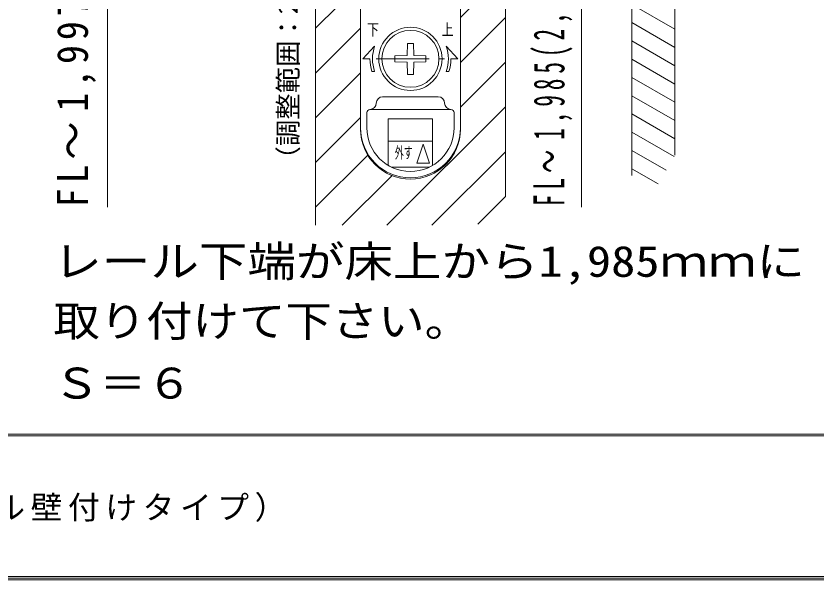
# Model space of a CAD drawing. Units: millimetres at full size, sheet at 1:10; details may follow other scales. Extents: x -2000 to 1900, y -1436 to 1392.
# Drawn here: x -929 to -170, y -1402 to -867 of the extents above; entities that cross this region are included whole.
import ezdxf
from ezdxf.enums import TextEntityAlignment as Align

# ---------------------------------------------------------------- set-up
doc = ezdxf.new("R2010")
doc.units = ezdxf.units.MM
doc.header["$LTSCALE"] = 10
doc.linetypes.add('CHAIN1', pattern=[8, 5, -1, 1, -1])
for name, color, linetype, lineweight in [('0-1_通り芯', 4, 'CHAIN1', 9), ('0-3_仕上げ', 2, 'Continuous', 9), ('0-6_扉', 6, 'Continuous', 9), ('0-7_金物', 7, 'Continuous', 9), ('0-A_文字', 7, 'Continuous', 9), ('0-B_寸法', 7, 'Continuous', 9), ('0-C_ハッチ', 3, 'Continuous', 9), ('0-D_穴', 7, 'Continuous', 9), ('F-1_図枠', 6, 'Continuous', 9)]:
    doc.layers.add(name, color=color, linetype=linetype, lineweight=lineweight)
doc.layers.add('F-A_文字', color=7, linetype='Continuous')
doc.styles.add('ＭＳ ゴシック', font='')
doc.styles.get('ＭＳ ゴシック').set_extended_font_data('MS Gothic')

msp = doc.modelspace()

# ---------------------------------------------------------------- linework, layer by layer
at = {"layer": '0-1_通り芯'}
msp.add_line((-587.37, -907.54), (-522.57, -907.54), dxfattribs=at)
at = {"layer": '0-3_仕上げ'}
msp.add_line((-344.97, -390.08), (-344.97, -1018.15), dxfattribs=at)
msp.add_lwpolyline([(-344.97, -390.08), (-304.19, -390.08), (-304.19, -998.76)], dxfattribs=at)
at = {"layer": '0-6_扉'}
for p, q in [((-644.97, -763.54), (-644.97, -1065.38)), ((-464.97, -1038.23), (-464.97, -763.54))]:
    msp.add_line(p, q, dxfattribs=at)
at = {"layer": '0-7_金物'}
for p, q in [((-602.37, -763.54), (-602.37, -972.94)), ((-507.57, -763.54), (-507.57, -972.94)), ((-558.09, -904.42), (-557.89, -892.84)), ((-557.89, -892.84), (-552.06, -892.84)), ((-551.86, -904.42), (-552.06, -892.84)), ((-558.09, -904.42), (-569.67, -904.62)), ((-569.67, -910.45), (-569.67, -904.62)), ((-551.86, -904.42), (-540.27, -904.62)), ((-540.27, -904.62), (-540.27, -910.45)), ((-558.09, -910.66), (-569.67, -910.45)), ((-558.09, -910.66), (-557.89, -922.24)), ((-551.86, -910.66), (-552.06, -922.24)), ((-551.86, -910.66), (-540.27, -910.45)), ((-552.06, -922.24), (-557.89, -922.24)), ((-533.97, -964.54), (-575.97, -964.54)), ((-575.97, -1008.62), (-575.97, -964.54)), ((-533.97, -1008.62), (-533.97, -964.54)), ((-533.97, -985.54), (-575.97, -985.54)), ((-536.81, -1010.14), (-573.14, -1010.14))]:
    msp.add_line(p, q, dxfattribs=at)
for radius in [30, 27]:
    msp.add_circle((-554.97, -907.54), radius, dxfattribs=at)
for centre in [(-554.97, -972.94), (-554.97, -974.14)]:
    msp.add_arc(centre, 47.4, 180, 0, dxfattribs=at)
at = {"layer": '0-A_文字'}
for p, q in [((-588.92, -895.54), (-599.97, -907.54)), ((-521.03, -895.54), (-509.97, -907.54)), ((-593.37, -907.54), (-599.97, -907.54)), ((-516.57, -907.54), (-509.97, -907.54)), ((-588.92, -919.54), (-591.45, -919.54)), ((-521.03, -919.54), (-518.5, -919.54)), ((-548.97, -1006.54), (-542.97, -988.54)), ((-536.97, -1006.54), (-542.97, -988.54)), ((-536.97, -1006.54), (-548.97, -1006.54))]:
    msp.add_line(p, q, dxfattribs=at)
for radius, start, end in [(36, 160.52878, 199.47122), (36, 340.52878, 19.47122), (38.4, 180, 198.20996), (38.4, 341.79004, 0)]:
    msp.add_arc((-554.97, -907.54), radius, start, end, dxfattribs=at)
at = {"layer": '0-B_寸法', "color": 4}
for p, q in [((-842.09, -733.54), (-842.09, -1048.29)), ((-392.67, -805.54), (-392.67, -1048.29))]:
    msp.add_line(p, q, dxfattribs=at)
at = {"layer": '0-C_ハッチ', "color": 6}
for p, q in [((-464.97, -825.87), (-507.57, -868.47)), ((-623.63, -857.25), (-644.97, -878.59)), ((-464.97, -868.29), (-507.57, -910.89)), ((-602.37, -878.41), (-644.97, -921.01)), ((-464.97, -910.72), (-507.57, -953.32)), ((-602.37, -920.84), (-644.97, -963.44)), ((-464.97, -953.15), (-577.21, -1065.38)), ((-602.37, -963.27), (-644.97, -1005.87)), ((-595.46, -998.78), (-644.97, -1048.29)), ((-464.97, -995.57), (-534.78, -1065.38)), ((-572.45, -1018.2), (-619.63, -1065.38)), ((-464.97, -1038), (-491.14, -1064.16))]:
    msp.add_line(p, q, dxfattribs=at)
at = {"layer": '0-C_ハッチ', "color": 7}
for p, q in [((-344.97, -855.91), (-304.19, -879.46)), ((-344.97, -873.23), (-304.19, -896.78)), ((-344.97, -890.55), (-304.19, -914.1)), ((-344.97, -907.87), (-304.19, -931.42)), ((-344.97, -925.19), (-304.19, -948.74)), ((-344.97, -942.51), (-304.19, -966.06)), ((-344.97, -959.83), (-304.19, -983.38)), ((-344.97, -977.15), (-305.03, -1000.22)), ((-344.97, -994.47), (-312.53, -1013.21)), ((-344.97, -1011.79), (-320.03, -1026.2))]:
    msp.add_line(p, q, dxfattribs=at)
at = {"layer": '0-D_穴'}
for p, q in [((-528.57, -943.54), (-581.37, -943.54)), ((-516.57, -955.54), (-593.37, -955.54)), ((-596.37, -972.94), (-596.37, -958.54)), ((-513.57, -972.94), (-513.57, -958.54))]:
    msp.add_line(p, q, dxfattribs=at)
for centre, radius, start, end in [((-581.37, -949.54), 6, 90, 180), ((-528.57, -949.54), 6, 0, 90), ((-593.37, -958.54), 3, 90, 180), ((-593.37, -949.54), 6, 270, 0), ((-516.57, -949.54), 6, 180, 270), ((-516.57, -958.54), 3, 0, 90), ((-554.97, -972.94), 41.4, 180, 0)]:
    msp.add_arc(centre, radius, start, end, dxfattribs=at)
at = {"layer": 'F-1_図枠'}
for p, q in [((1900, -1263.33), (-2000, -1263.33)), ((1900, -1265), (-2000, -1265)), ((1900, -1398.33), (-2000, -1398.33)), ((1900, -1400), (-2000, -1400))]:
    msp.add_line(p, q, dxfattribs=at)
msp.add_lwpolyline([(1900, 1391.67), (1900, -1401.67), (-2000, -1401.67)], dxfattribs=at)

# ---------------------------------------------------------------- texts
at = {"layer": '0-A_文字', "style": 'ＭＳ ゴシック'}
msp.add_text('（調整範囲：2.3～7.3）', height=18.33, rotation=90, dxfattribs=at).set_placement((-656.36, -1015.28), align=Align.BOTTOM_LEFT)
for s, height, width, p in [('下', 11, 0.75, (-596.16, -888.61)), ('上', 11, 0.75, (-525.36, -888.61)), ('外す', 11, 0.55, (-569.78, -1005.29)), ('レール下端が床上から1,985ｍｍに', 29.33, 1.15, (-893.59, -1123)), ('取り付けて下さい。', 29.33, 1.1, (-893.59, -1179.6)), ('Ｓ＝６', 29.33, 1.1, (-893.59, -1238.47))]:
    msp.add_text(s, height=height, dxfattribs=dict(at, width=width)).set_placement(p, align=Align.BOTTOM_LEFT)
at = {"layer": '0-B_寸法', "char_height": 29.33, "attachment_point": 7, "rotation": 90, "style": 'ＭＳ ゴシック'}
for s, insert in [('\\T1.26;\\W0.9;FL～1,997(2,197)', (-853.01, -1048.29)), ('\\T1.43;\\W0.55;FL～1,985(2,185)', (-401.17, -1047.15))]:
    msp.add_mtext(s, dxfattribs=dict(at, insert=insert))
at = {"layer": 'F-A_文字', "insert": (-1746.67, -1346.67), "char_height": 21.99, "attachment_point": 7, "style": 'ＭＳ ゴシック'}
msp.add_mtext('\\T1.18;ピノアース\u3000H24アウトセット上吊り引き戸（レール壁付けタイプ）', dxfattribs=at)

doc.saveas('drawing.dxf')
